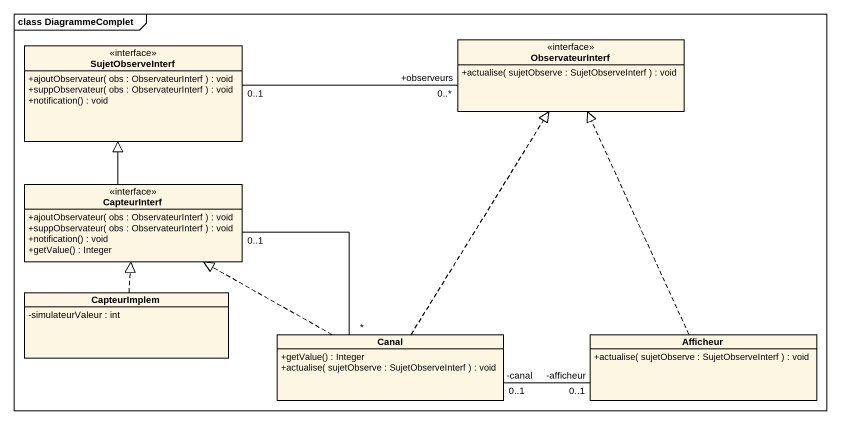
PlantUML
@startuml
mainframe class DiagrammeComplet
hide circle
hide empty members
skinparam classAttributeIconSize 0
interface SujetObserveInterf {
  +ajoutObservateur( obs : ObservateurInterf ) : void
  +suppObservateur( obs : ObservateurInterf ) : void
  +notification() : void
}
interface ObservateurInterf {
  +actualise( sujetObserve : SujetObserveInterf ) : void
}
interface CapteurInterf {
  +ajoutObservateur( obs : ObservateurInterf ) : void
  +suppObservateur( obs : ObservateurInterf ) : void
  +notification() : void
  +getValue() : Integer
}
class CapteurImplem {
  -simulateurValeur : int
}
class Canal {
  +getValue() : Integer
  +actualise( sujetObserve : SujetObserveInterf ) : void
}
class Afficheur {
  +actualise( sujetObserve : SujetObserveInterf ) : void
}
SujetObserveInterf "0..1" -right- "0..*\n+observeurs" ObservateurInterf
CapteurInterf -up-|> SujetObserveInterf
CapteurInterf "0..1" -right- "*" Canal
CapteurImplem .up.|> CapteurInterf
Canal .up.|> ObservateurInterf
Canal .left.|> CapteurInterf
Canal "0..1\n-canal" -right- "0..1\n-afficheur" Afficheur
Afficheur .up.|> ObservateurInterf
@enduml
